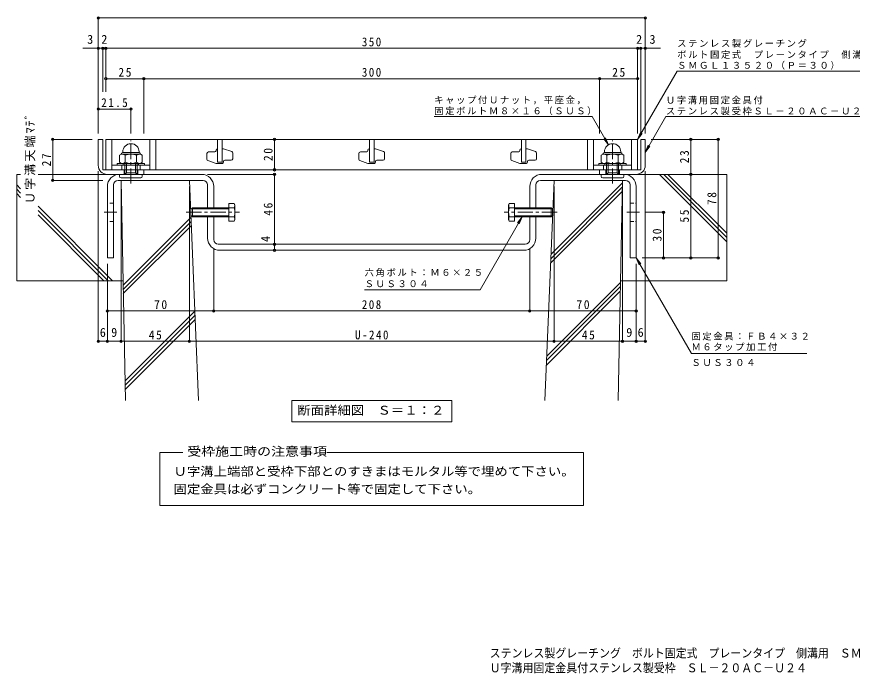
# Model space of a CAD drawing. Units: millimetres at full size; some dimension numbers follow another scale. Extents: x -407 to 421, y -392 to 305.
# Drawn here: x -407 to 143, y -392 to 41 of the extents above; entities that cross this region are included whole.
import ezdxf
from ezdxf.enums import TextEntityAlignment as Align

# ---------------------------------------------------------------- set-up
doc = ezdxf.new("R2010")
doc.units = ezdxf.units.MM
doc.header["$LTSCALE"] = 2
doc.header["$PDMODE"] = 32
doc.header["$PDSIZE"] = 1.6
doc.linetypes.add('CHAIN1', pattern=[8, 5, -1, 1, -1])
doc.linetypes.add('DASHED1', pattern=[1.8, 1.2, -0.6])
for name, color, linetype, lineweight in [('D-1_躯体', 2, 'Continuous', 9), ('D-2_仕上', 3, 'Continuous', 9), ('D-4_文字', 7, 'Continuous', 9), ('D-5_建具', 7, 'Continuous', 9), ('D-6_間仕切', 6, 'Continuous', 9), ('D-8_ハッチ', 3, 'Continuous', 9), ('D-A_インテリア', 2, 'Continuous', 9), ('D-B_衛生陶器', 2, 'Continuous', 9)]:
    doc.layers.add(name, color=color, linetype=linetype, lineweight=lineweight)
doc.layers.add('F-0_F-0ﾚｲﾔ', color=2, linetype='Continuous')
doc.styles.add('ＭＳ ゴシック', font='')
doc.styles.get('ＭＳ ゴシック').set_extended_font_data('MS Gothic')

msp = doc.modelspace()

# ---------------------------------------------------------------- linework, layer by layer
at = {"layer": 'D-1_躯体'}
for p, q in [((-350.179, -40.274), (-353.179, -40.274)), ((-353.179, -40.274), (-353.179, -57.274)), ((-350.179, -60.074), (-350.179, -40.274)), ((3.821, -60.074), (3.821, -40.274)), ((3.821, -40.274), (6.821, -40.274)), ((6.821, -40.274), (6.821, -57.274)), ((-323.179, -60.274), (-349.979, -60.274)), ((-336.179, -63.274), (-336.179, -60.274)), ((-327.179, -63.274), (-327.179, -60.274)), ((-323.179, -63.274), (-323.179, -60.274)), ((-19.179, -63.274), (-19.179, -60.274)), ((-10.179, -63.274), (-10.179, -60.274)), ((-347.179, -63.274), (-296.179, -63.274))]:
    msp.add_line(p, q, dxfattribs=at)
msp.add_lwpolyline([(0.821, -63.274), (-23.179, -63.274), (-23.179, -60.274), (3.621, -60.274)], dxfattribs=at)
for centre, radius, start, end in [((-347.179, -57.274), 6, 180, 270), ((-349.979, -60.074), 0.2, 180, 270), ((0.821, -57.274), 6, 270, 0), ((3.621, -60.074), 0.2, 270, 0)]:
    msp.add_arc(centre, radius, start, end, dxfattribs=at)
at = {"layer": 'D-2_仕上'}
for p, q in [((-348.179, -60.274), (-348.179, -40.274)), ((-348.179, -40.274), (1.821, -40.274)), ((-344.179, -60.274), (-344.179, -40.274)), ((-319.179, -60.274), (-319.179, -40.274)), ((-315.179, -60.274), (-315.179, -40.274)), ((-274.679, -55.274), (-274.679, -40.274)), ((-271.679, -40.274), (-271.679, -55.274)), ((-174.679, -55.274), (-174.679, -40.274)), ((-171.679, -40.274), (-171.679, -55.274)), ((-74.679, -55.274), (-74.679, -40.274)), ((-71.679, -40.274), (-71.679, -55.274)), ((-31.179, -40.274), (-31.179, -60.274)), ((-27.179, -40.274), (-27.179, -60.274)), ((-2.179, -40.274), (-2.179, -60.274)), ((1.821, -40.274), (1.821, -60.274)), ((-280.679, -48.524), (-276.479, -48.524)), ((-275.679, -47.724), (-275.679, -47.324)), ((-274.879, -46.524), (-274.679, -46.524)), ((-271.679, -46.524), (-270.679, -46.524)), ((-270.679, -46.524), (-265.363, -48.296)), ((-264.679, -49.244), (-264.679, -53.024)), ((-180.679, -48.524), (-176.479, -48.524)), ((-175.679, -47.724), (-175.679, -47.324)), ((-174.879, -46.524), (-174.679, -46.524)), ((-171.679, -46.524), (-170.679, -46.524)), ((-170.679, -46.524), (-165.363, -48.296)), ((-164.679, -49.244), (-164.679, -53.024)), ((-80.679, -48.524), (-76.479, -48.524)), ((-75.679, -47.724), (-75.679, -47.324)), ((-74.879, -46.524), (-74.679, -46.524)), ((-71.679, -46.524), (-70.679, -46.524)), ((-70.679, -46.524), (-65.363, -48.296)), ((-64.679, -49.244), (-64.679, -53.024)), ((-281.679, -53.303), (-281.679, -49.524)), ((-275.679, -56.024), (-280.995, -54.252)), ((-270.679, -54.824), (-270.679, -55.224)), ((-265.679, -54.024), (-269.879, -54.024)), ((-181.679, -53.303), (-181.679, -49.524)), ((-170.679, -54.824), (-170.679, -55.224)), ((-165.679, -54.024), (-169.879, -54.024)), ((-81.679, -53.303), (-81.679, -49.524)), ((-70.679, -54.824), (-70.679, -55.224)), ((-65.679, -54.024), (-69.879, -54.024)), ((1.821, -60.274), (-348.179, -60.274)), ((-319.179, -57.274), (-344.179, -57.274)), ((-337.679, -60.274), (-337.679, -57.274)), ((-325.679, -60.274), (-325.679, -57.274)), ((-271.479, -56.024), (-275.679, -56.024)), ((-274.679, -55.274), (-271.679, -55.274)), ((-174.679, -55.274), (-171.679, -55.274)), ((-74.679, -55.274), (-71.679, -55.274)), ((-2.179, -57.274), (-27.179, -57.274)), ((-20.679, -60.274), (-20.679, -57.274)), ((-8.679, -60.274), (-8.679, -57.274))]:
    msp.add_line(p, q, dxfattribs=at)
for points in [[(-171.479, -56.024), (-175.679, -56.024), (-180.995, -54.252)], [(-71.479, -56.024), (-75.679, -56.024), (-80.995, -54.252)]]:
    msp.add_lwpolyline(points, dxfattribs=at)
for centre, radius, start, end in [((-280.679, -49.524), 1, 90, 180), ((-276.479, -47.724), 0.8, 270, 0), ((-274.879, -47.324), 0.8, 90, 180), ((-265.679, -49.244), 1, 0, 71.56505), ((-180.679, -49.524), 1, 90, 180), ((-176.479, -47.724), 0.8, 270, 0), ((-174.879, -47.324), 0.8, 90, 180), ((-165.679, -49.244), 1, 0, 71.56505), ((-80.679, -49.524), 1, 90, 180), ((-76.479, -47.724), 0.8, 270, 0), ((-74.879, -47.324), 0.8, 90, 180), ((-65.679, -49.244), 1, 0, 71.56505), ((-280.679, -53.303), 1, 180, 251.56505), ((-269.879, -54.824), 0.8, 90, 180), ((-265.679, -53.024), 1, 270, 0), ((-180.679, -53.303), 1, 180, 251.56505), ((-169.879, -54.824), 0.8, 90, 180), ((-165.679, -53.024), 1, 270, 0), ((-80.679, -53.303), 1, 180, 251.56505), ((-69.879, -54.824), 0.8, 90, 180), ((-65.679, -53.024), 1, 270, 0), ((-271.479, -55.224), 0.8, 270, 0), ((-171.479, -55.224), 0.8, 270, 0), ((-71.479, -55.224), 0.8, 270, 0)]:
    msp.add_arc(centre, radius, start, end, dxfattribs=at)
at = {"layer": 'D-4_文字'}
for p, q in [((-353.179, 40.326), (-353.179, -36.274)), ((-353.179, 39.726), (6.821, 39.726)), ((6.821, 40.326), (6.821, -36.274)), ((-353.179, 19.726), (-363.246, 19.726)), ((-353.179, 19.726), (-350.179, 19.726)), ((-350.179, 20.326), (-350.179, -8.839)), ((-350.179, 19.726), (-348.179, 19.726)), ((-348.179, 20.326), (-348.179, -8.839)), ((-348.179, 19.726), (1.821, 19.726)), ((1.821, 20.326), (1.821, -36.274)), ((1.821, 19.726), (3.821, 19.726)), ((3.821, 20.326), (3.821, -36.274)), ((3.821, 19.726), (6.821, 19.726)), ((16.889, 19.726), (6.821, 19.726)), ((-323.179, 0.326), (-323.179, -36.274)), ((-23.179, 0.326), (-23.179, -36.274)), ((-348.179, -0.274), (-323.179, -0.274)), ((-323.179, -0.274), (-23.179, -0.274)), ((-23.179, -0.274), (1.821, -0.274)), ((-353.179, -20.274), (-331.679, -20.274)), ((-331.679, -19.674), (-331.679, -36.274)), ((-383.779, -40.274), (-357.179, -40.274)), ((-383.179, -40.274), (-383.179, -67.274)), ((-237.179, -40.274), (-237.179, -60.274)), ((55.421, -40.274), (10.821, -40.274)), ((36.821, -63.274), (36.821, -40.274)), ((54.821, -118.274), (54.821, -40.274)), ((-353.179, -173.809), (-353.179, -61.274)), ((-236.579, -63.274), (-281.179, -63.274)), ((-237.179, -63.274), (-237.179, -109.274)), ((6.821, -173.809), (6.821, -61.274)), ((36.821, -118.274), (36.821, -63.274)), ((-383.779, -67.274), (-350.107, -67.274)), ((-338.179, -173.809), (-338.179, -71.274)), ((-293.179, -173.809), (-293.179, -71.274)), ((-53.179, -173.809), (-53.179, -71.274)), ((-8.179, -173.809), (-8.179, -71.274)), ((19.421, -88.274), (6.949, -88.274)), ((18.821, -118.274), (18.821, -88.274)), ((-237.179, -109.274), (-237.179, -113.274)), ((-277.179, -153.831), (-277.179, -112.274)), ((-69.179, -153.831), (-69.179, -112.274)), ((55.421, -118.274), (4.821, -118.274)), ((-347.179, -173.809), (-347.179, -122.274)), ((0.821, -173.809), (0.821, -122.274)), ((-347.179, -153.231), (-277.179, -153.231)), ((-277.179, -153.231), (-69.179, -153.231)), ((-69.179, -153.231), (0.821, -153.231)), ((-347.179, -173.209), (-353.179, -173.209)), ((-347.179, -173.209), (-338.179, -173.209)), ((-338.179, -173.209), (-293.179, -173.209)), ((-293.179, -173.209), (-53.179, -173.209)), ((-53.179, -173.209), (-8.179, -173.209)), ((-8.179, -173.209), (0.821, -173.209)), ((0.821, -173.209), (6.821, -173.209))]:
    msp.add_line(p, q, dxfattribs=at)
for p in [(-353.179, 39.726), (6.821, 39.726), (-353.179, 19.726), (-350.179, 19.726), (-348.179, 19.726), (1.821, 19.726), (3.821, 19.726), (6.821, 19.726), (-348.179, -0.274), (-323.179, -0.274), (-23.179, -0.274), (1.821, -0.274), (-353.179, -20.274), (-331.679, -20.274), (-383.179, -40.274), (-237.179, -40.274), (36.821, -40.274), (54.821, -40.274), (-237.179, -60.274), (-237.179, -63.274), (36.821, -63.274), (-383.179, -67.274), (18.821, -88.274), (-237.179, -109.274), (-237.179, -113.274), (18.821, -118.274), (36.821, -118.274), (54.821, -118.274), (-347.179, -153.231), (-277.179, -153.231), (-69.179, -153.231), (0.821, -153.231), (-353.179, -173.209), (-347.179, -173.209), (-338.179, -173.209), (-293.179, -173.209), (-53.179, -173.209), (-8.179, -173.209), (0.821, -173.209), (6.821, -173.209)]:
    msp.add_point(p, dxfattribs=at)
at = {"layer": 'D-5_建具'}
for p, q in [((27.802, 4.726), (152.806, 4.726)), ((-132.073, -25.274), (-28.073, -25.274)), ((-28.073, -25.274), (-17.379, -43.797)), ((20.389, -25.274), (6.821, -48.774)), ((20.389, -25.274), (152.393, -25.274)), ((1.821, -40.274), (4.865, -36.307)), ((-17.379, -43.797), (-20.423, -39.83)), ((-17.379, -43.797), (-19.292, -39.178)), ((6.821, -48.774), (8.735, -44.154)), ((6.821, -48.774), (9.865, -44.807)), ((-74.168, -91.274), (-77.212, -95.24)), ((0.821, -118.274), (2.735, -122.893)), ((-101.881, -139.274), (-177.881, -139.274)), ((113.194, -181.274), (37.194, -181.274)), ((-225.779, -212.274), (-120.579, -212.274)), ((-225.779, -212.274), (-225.779, -226.274)), ((-120.579, -212.274), (-120.579, -226.274)), ((-225.779, -226.274), (-120.579, -226.274)), ((-312.637, -246.397), (-297.421, -246.397)), ((-312.637, -281.319), (-312.637, -246.397)), ((-202.707, -246.397), (-33.721, -246.397)), ((-33.721, -246.397), (-33.721, -281.319)), ((-33.721, -281.319), (-312.637, -281.319))]:
    msp.add_line(p, q, dxfattribs=at)
for points in [[(27.802, 4.726), (1.821, -40.274), (3.735, -35.654)], [(-101.881, -139.274), (-74.168, -91.274), (-76.082, -95.893)], [(37.194, -181.274), (0.821, -118.274), (3.865, -122.24)]]:
    msp.add_lwpolyline(points, dxfattribs=at)
at = {"layer": 'D-6_間仕切'}
for p, q in [((-406.849, -63.274), (-406.849, -133.274)), ((-404.274, -63.274), (-406.849, -63.274)), ((-339.179, -63.274), (-392.786, -63.274)), ((-7.179, -63.274), (60.521, -63.274)), ((60.521, -107.656), (16.138, -63.274)), ((60.521, -104.828), (18.967, -63.274)), ((60.521, -101.999), (21.795, -63.274)), ((60.521, -63.274), (60.521, -133.274)), ((-404.274, -72.806), (-406.849, -70.231)), ((-335.279, -212.274), (-338.179, -67.274)), ((-338.179, -67.274), (-293.179, -67.274)), ((-287.137, -212.274), (-293.179, -67.274)), ((-59.221, -212.274), (-53.179, -67.274)), ((-55.205, -115.889), (-8.211, -68.896)), ((-53.179, -67.274), (-8.179, -67.274)), ((-11.079, -212.274), (-8.179, -67.274)), ((-404.274, -75.634), (-406.849, -73.06)), ((-404.274, -78.463), (-406.849, -75.888)), ((-55.45, -121.792), (-8.327, -74.668)), ((-55.328, -118.84), (-8.269, -71.782)), ((-343.807, -133.274), (-392.786, -84.294)), ((-346.635, -133.274), (-392.786, -87.123)), ((-349.463, -133.274), (-392.786, -89.951)), ((-336.799, -136.272), (-292.164, -91.637)), ((-336.743, -139.045), (-292.051, -94.352)), ((-336.688, -141.817), (-291.938, -97.067)), ((-336.859, -133.274), (-406.849, -133.274)), ((-58.123, -185.929), (-9.581, -137.387)), ((-58, -182.977), (-9.524, -134.501)), ((-9.499, -133.274), (60.521, -133.274)), ((-58.246, -188.88), (-9.639, -140.273)), ((-335.538, -199.304), (-289.592, -153.358)), ((-335.483, -202.077), (-289.479, -156.073)), ((-335.427, -204.85), (-289.366, -158.788))]:
    msp.add_line(p, q, dxfattribs=at)
at = {"layer": 'D-8_ハッチ'}
for p, q in [((-339.179, -63.274), (-285.179, -63.274)), ((-61.179, -63.274), (-7.179, -63.274)), ((-347.179, -118.274), (-347.179, -71.274)), ((-343.179, -118.274), (-343.179, -70.274)), ((-340.179, -67.274), (-284.179, -67.274)), ((-281.179, -70.274), (-281.179, -85.274)), ((-277.179, -71.274), (-277.179, -85.274)), ((-69.179, -85.274), (-69.179, -71.274)), ((-65.179, -85.274), (-65.179, -70.274)), ((-62.179, -67.274), (-6.179, -67.274)), ((-3.179, -70.274), (-3.179, -118.274)), ((0.821, -118.274), (0.821, -71.274)), ((-281.179, -91.274), (-281.179, -105.274)), ((-277.179, -91.274), (-277.179, -106.274)), ((-69.179, -106.274), (-69.179, -91.274)), ((-65.179, -105.274), (-65.179, -91.274)), ((-274.179, -109.274), (-72.179, -109.274)), ((-273.179, -113.274), (-73.179, -113.274)), ((-347.179, -118.274), (-343.179, -118.274)), ((0.821, -118.274), (-3.179, -118.274))]:
    msp.add_line(p, q, dxfattribs=at)
at = {"layer": 'D-8_ハッチ', "linetype": 'DASHED1'}
for p, q in [((-343.179, -82.274), (-347.179, -82.274)), ((-3.179, -82.274), (0.821, -82.274)), ((-343.179, -94.274), (-347.179, -94.274)), ((-3.179, -94.274), (0.821, -94.274))]:
    msp.add_line(p, q, dxfattribs=at)
at = {"layer": 'D-8_ハッチ', "color": 7, "linetype": 'CHAIN1'}
for p, q in [((-349.307, -88.274), (-341.05, -88.274)), ((-5.307, -88.274), (2.949, -88.274))]:
    msp.add_line(p, q, dxfattribs=at)
at = {"layer": 'D-8_ハッチ'}
for centre, radius, start, end in [((-339.179, -71.274), 8, 90, 180), ((-285.179, -71.274), 8, 0, 90), ((-61.179, -71.274), 8, 90, 180), ((-7.179, -71.274), 8, 0, 90), ((-340.179, -70.274), 3, 90, 180), ((-284.179, -70.274), 3, 0, 90), ((-62.179, -70.274), 3, 90, 180), ((-6.179, -70.274), 3, 0, 90), ((-273.179, -105.274), 8, 180, 270), ((-274.179, -106.274), 3, 180, 270), ((-73.179, -105.274), 8, 270, 0), ((-72.179, -106.274), 3, 270, 0)]:
    msp.add_arc(centre, radius, start, end, dxfattribs=at)
at = {"layer": 'D-A_インテリア'}
for p, q in [((-291.221, -85.274), (-292.221, -86.274)), ((-292.221, -86.274), (-292.221, -90.274)), ((-267.221, -85.874), (-291.821, -85.874)), ((-291.221, -85.274), (-291.221, -91.274)), ((-267.221, -85.274), (-291.221, -85.274)), ((-267.221, -82.5), (-263.725, -82.5)), ((-267.221, -82.5), (-267.221, -94.047)), ((-267.221, -85.387), (-263.725, -85.387)), ((-263.725, -82.5), (-263.221, -83.374)), ((-263.221, -83.374), (-263.221, -93.174)), ((-82.633, -82.5), (-83.137, -83.374)), ((-83.137, -83.374), (-83.137, -93.174)), ((-79.137, -82.5), (-82.633, -82.5)), ((-79.137, -85.387), (-82.633, -85.387)), ((-79.137, -82.5), (-79.137, -94.047)), ((-79.137, -85.274), (-55.137, -85.274)), ((-79.137, -85.874), (-54.537, -85.874)), ((-55.137, -85.274), (-54.137, -86.274)), ((-55.137, -85.274), (-55.137, -91.274)), ((-54.137, -86.274), (-54.137, -90.274)), ((-291.221, -91.274), (-292.221, -90.274)), ((-267.221, -90.674), (-291.821, -90.674)), ((-267.221, -91.274), (-291.221, -91.274)), ((-267.221, -91.16), (-263.725, -91.16)), ((-263.725, -94.047), (-263.221, -93.174)), ((-82.633, -94.047), (-83.137, -93.174)), ((-79.137, -91.16), (-82.633, -91.16)), ((-79.137, -90.674), (-54.537, -90.674)), ((-79.137, -91.274), (-55.137, -91.274)), ((-55.137, -91.274), (-54.137, -90.274)), ((-267.221, -94.047), (-263.725, -94.047)), ((-79.137, -94.047), (-82.633, -94.047))]:
    msp.add_line(p, q, dxfattribs=at)
at = {"layer": 'D-A_インテリア', "color": 7, "linetype": 'CHAIN1'}
for p, q in [((-295.221, -88.274), (-260.221, -88.274)), ((-51.137, -88.274), (-86.137, -88.274))]:
    msp.add_line(p, q, dxfattribs=at)
at = {"layer": 'D-A_インテリア'}
for centre, radius, start, end in [((-266.225, -83.943), 2.887, 330.00001, 29.99999), ((-271.735, -88.274), 8.514, 340.18087, 19.81913), ((-74.623, -88.274), 8.514, 160.18087, 199.81913), ((-80.133, -83.943), 2.887, 150.00001, 209.99999), ((-266.225, -92.604), 2.887, 330.00001, 29.99999), ((-80.133, -92.604), 2.887, 150.00001, 209.99999)]:
    msp.add_arc(centre, radius, start, end, dxfattribs=at)
at = {"layer": 'D-B_衛生陶器', "color": 7, "linetype": 'CHAIN1'}
for p, q in [((-331.679, -69.355), (-331.679, -40.947)), ((-14.679, -69.355), (-14.679, -40.947))]:
    msp.add_line(p, q, dxfattribs=at)
at = {"layer": 'D-B_衛生陶器'}
for p, q in [((-337.079, -48.974), (-337.079, -48.474)), ((-326.279, -48.974), (-337.079, -48.974)), ((-326.279, -48.974), (-326.279, -48.474)), ((-20.079, -48.974), (-20.079, -48.474)), ((-9.279, -48.974), (-20.079, -48.974)), ((-9.279, -48.974), (-9.279, -48.474)), ((-339.184, -50.726), (-339.184, -55.321)), ((-338.079, -49.974), (-338.079, -50.088)), ((-335.432, -50.726), (-335.432, -55.321)), ((-327.926, -50.726), (-327.926, -55.321)), ((-325.477, -49.974), (-324.173, -50.726)), ((-325.279, -49.974), (-325.279, -50.088)), ((-324.173, -50.726), (-324.173, -55.321)), ((-20.881, -49.974), (-22.184, -50.726)), ((-22.184, -50.726), (-22.184, -55.321)), ((-21.079, -49.974), (-21.079, -50.088)), ((-8.477, -49.974), (-20.881, -49.974)), ((-18.432, -50.726), (-18.432, -55.321)), ((-10.926, -50.726), (-10.926, -55.321)), ((-8.477, -49.974), (-7.173, -50.726)), ((-8.279, -49.974), (-8.279, -50.088)), ((-7.173, -50.726), (-7.173, -55.321)), ((-340.679, -57.274), (-340.679, -56.074)), ((-340.679, -56.074), (-322.679, -56.074)), ((-322.679, -57.274), (-340.679, -57.274)), ((-337.881, -56.074), (-339.184, -55.321)), ((-336.679, -56.074), (-336.679, -57.274)), ((-335.679, -63.274), (-335.679, -56.074)), ((-334.679, -62.274), (-334.679, -56.074)), ((-327.679, -63.274), (-327.679, -56.074)), ((-326.679, -56.074), (-326.679, -57.274)), ((-325.477, -56.074), (-324.173, -55.321)), ((-322.679, -56.074), (-322.679, -57.274)), ((-23.679, -56.074), (-5.679, -56.074)), ((-20.881, -56.074), (-22.184, -55.321)), ((-19.679, -56.074), (-19.679, -57.274)), ((-18.679, -63.274), (-18.679, -56.074)), ((-17.679, -62.274), (-17.679, -56.074)), ((-11.679, -62.274), (-11.679, -56.074)), ((-10.679, -63.274), (-10.679, -56.074)), ((-9.679, -56.074), (-9.679, -57.274)), ((-8.477, -56.074), (-7.173, -55.321)), ((-339.179, -64.574), (-339.179, -63.274)), ((-338.179, -65.574), (-325.179, -65.574)), ((-335.679, -63.274), (-334.679, -62.274)), ((-327.679, -63.274), (-328.679, -62.274)), ((-324.179, -64.574), (-324.179, -63.274)), ((-22.179, -64.574), (-22.179, -63.274)), ((-21.179, -65.574), (-8.179, -65.574)), ((-18.679, -63.274), (-17.679, -62.274)), ((-17.679, -62.274), (-11.679, -62.274)), ((-10.679, -63.274), (-11.679, -62.274)), ((-7.179, -64.574), (-7.179, -63.274))]:
    msp.add_line(p, q, dxfattribs=at)
for points in [[(-325.477, -49.974), (-337.881, -49.974), (-339.184, -50.726)], [(-334.679, -62.274), (-328.679, -62.274), (-328.679, -56.074)], [(-5.679, -56.074), (-5.679, -57.274), (-23.679, -57.274), (-23.679, -56.074)]]:
    msp.add_lwpolyline(points, dxfattribs=at)
for centre, radius, start, end in [((-331.679, -48.474), 5.4, 0, 180), ((-14.679, -48.474), 5.4, 0, 180), ((-337.079, -49.974), 1, 90, 180), ((-326.279, -49.974), 1, 0, 90), ((-20.079, -49.974), 1, 90, 180), ((-9.279, -49.974), 1, 0, 90), ((-337.881, -54.337), 4.363, 55.84651, 90.00017), ((-331.679, -59.708), 9.734, 67.32404, 112.67596), ((-325.477, -54.337), 4.363, 89.99983, 124.15349), ((-20.881, -54.337), 4.363, 55.84651, 90.00017), ((-14.679, -59.708), 9.734, 67.32404, 112.67596), ((-8.477, -54.337), 4.363, 89.99983, 124.15349), ((-337.881, -51.711), 4.363, 269.99983, 304.15349), ((-331.679, -46.339), 9.734, 247.32404, 292.67596), ((-325.477, -51.711), 4.363, 235.84651, 270.00017), ((-20.881, -51.711), 4.363, 269.99983, 304.15349), ((-14.679, -46.339), 9.734, 247.32404, 292.67596), ((-8.477, -51.711), 4.363, 235.84651, 270.00017), ((-338.179, -64.574), 1, 180, 270), ((-325.179, -64.574), 1, 270, 0), ((-21.179, -64.574), 1, 180, 270), ((-8.179, -64.574), 1, 270, 0)]:
    msp.add_arc(centre, radius, start, end, dxfattribs=at)

# ---------------------------------------------------------------- texts
at = {"layer": 'D-4_文字', "color": 2, "style": 'ＭＳ ゴシック'}
for s, p in [('3', (-360.471, 20.926)), ('2', (-351.179, 20.926)), ('2', (0.821, 20.926)), ('3', (9.596, 20.926)), ('6', (-352.179, -172.009)), ('9', (-344.679, -172.009)), ('9', (-5.679, -172.009)), ('6', (1.821, -172.009))]:
    msp.add_text(s, height=5.865, dxfattribs=at).set_placement(p, align=Align.BOTTOM_LEFT)
msp.add_text('4', height=5.865, rotation=90, dxfattribs=at).set_placement((-238.379, -107.846), align=Align.BOTTOM_LEFT)
at = {"layer": 'D-4_文字', "color": 2, "char_height": 5.865, "attachment_point": 7, "style": 'ＭＳ ゴシック'}
for s, insert in [('\\T1.27;\\W0.9;350', (-179.679, 20.926)), ('\\T1.27;\\W0.95;25', (-339.929, 0.926)), ('\\T1.27;\\W0.9;300', (-179.679, 0.926)), ('\\T1.27;\\W0.95;25', (-14.929, 0.926)), ('\\T1.28;\\W0.9;21.5', (-351.179, -19.074)), ('\\T1.27;\\W0.95;70', (-316.429, -152.031)), ('\\T1.27;\\W0.9;208', (-179.679, -152.031)), ('\\T1.27;\\W0.95;70', (-38.429, -152.031)), ('\\T1.27;\\W0.95;45', (-319.929, -172.009)), ('\\T1.28;\\W0.9;U-240', (-184.179, -172.009)), ('\\T1.27;\\W0.95;45', (-34.929, -172.009))]:
    msp.add_mtext(s, dxfattribs=dict(at, insert=insert))
at = {"layer": 'D-4_文字', "color": 2, "char_height": 5.865, "attachment_point": 7, "rotation": 90, "style": 'ＭＳ ゴシック'}
for s, insert in [('\\T1.16;Ｕ字溝天端ﾏﾃﾞ', (-394.503, -82.774)), ('\\T1.27;\\W0.95;20', (-238.379, -54.524)), ('\\T1.27;\\W0.95;23', (35.621, -56.024)), ('\\T1.27;\\W0.95;27', (-384.379, -58.024)), ('\\T1.27;\\W0.95;78', (53.621, -83.524)), ('\\T1.27;\\W0.95;46', (-238.379, -90.524)), ('\\T1.27;\\W0.95;55', (35.621, -95.024)), ('\\T1.27;\\W0.95;30', (17.621, -107.524))]:
    msp.add_mtext(s, dxfattribs=dict(at, insert=insert))
at = {"layer": 'D-5_建具', "color": 2, "style": 'ＭＳ ゴシック'}
for s, width, p in [('断面詳細図\u3000Ｓ＝１：２', 1.1, (-222.179, -223.274)), ('受枠施工時の注意事項', 1.15, (-294.643, -250.366)), ('Ｕ字溝上端部と受枠下部とのすきまはモルタル等で埋めて下さい。', 1.1, (-303.643, -263.507)), ('固定金具は必ずコンクリート等で固定して下さい。', 1.1, (-303.643, -275.167))]:
    msp.add_text(s, height=5.865, dxfattribs=dict(at, width=width)).set_placement(p, align=Align.BOTTOM_LEFT)
at = {"layer": 'D-5_建具', "char_height": 4.399, "attachment_point": 7, "style": 'ＭＳ ゴシック'}
for s, insert in [('\\T1.17;ステンレス製グレーチング', (27.806, 20.225)), ('\\T1.17;ボルト固定式\u3000プレーンタイプ\u3000側溝用', (27.806, 12.828)), ('\\T1.17;ＳＭＧＬ１３５２０（Ｐ＝３０）', (27.806, 5.678)), ('\\T1.17;キャップ付Ｕナット，平座金，', (-132.073, -17.172)), ('\\T1.17;Ｕ字溝用固定金具付', (20.393, -17.172)), ('\\T1.17;固定ボルトＭ８×１６（ＳＵＳ）', (-132.073, -24.322)), ('\\T1.17;ステンレス製受枠ＳＬ－２０ＡＣ－Ｕ２４', (20.393, -24.322)), ('\\T1.17;六角ボルト：Ｍ６×２５', (-177.881, -130.607)), ('\\T1.17;ＳＵＳ３０４', (-177.881, -137.607)), ('\\T1.17;固定金具：ＦＢ４×３２', (37.194, -172.607)), ('\\T1.17;Ｍ６タップ加工付', (37.194, -179.607)), ('\\T1.17;ＳＵＳ３０４', (37.194, -189.494))]:
    msp.add_mtext(s, dxfattribs=dict(at, insert=insert))
at = {"layer": 'F-0_F-0ﾚｲﾔ', "style": 'ＭＳ ゴシック', "width": 0.9}
for s, p in [('ステンレス製グレーチング\u3000ボルト固定式\u3000プレーンタイプ\u3000側溝用\u3000ＳＭＧＬ\u3000１３５２０（Ｐ＝３０）', (-95.565, -383.172)), ('Ｕ字溝用固定金具付ステンレス製受枠\u3000ＳＬ－２０ＡＣ－Ｕ２４', (-95.565, -392.863))]:
    msp.add_text(s, height=5.865, dxfattribs=at).set_placement(p, align=Align.BOTTOM_LEFT)

doc.saveas('drawing.dxf')
